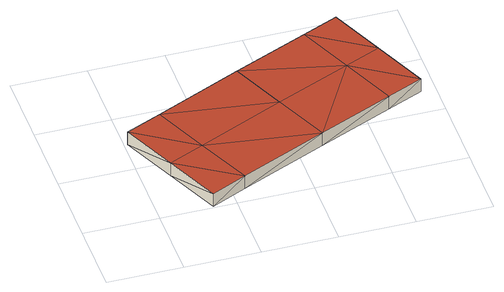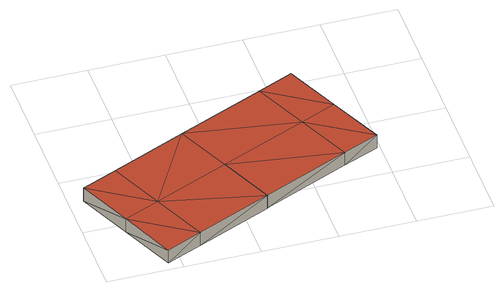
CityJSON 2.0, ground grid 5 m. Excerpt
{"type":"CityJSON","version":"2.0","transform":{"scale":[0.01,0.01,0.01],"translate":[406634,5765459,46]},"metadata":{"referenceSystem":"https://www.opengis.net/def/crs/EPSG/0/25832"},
"CityObjects":{
"building1":{"type":"Building","attributes":{"Geometrietyp2DReferenz":"2000","Gemeindeschluessel":"05515000","function":"53001_1800","roofType":"9999","measuredHeight":1},"geometry":[{"type":"Solid","lod":"2","boundaries":[[[[0,1,2]],[[1,3,2]],[[4,5,0]],[[5,1,0]],[[6,7,4]],[[7,5,4]],[[8,9,6]],[[9,7,6]],[[10,11,8]],[[11,9,8]],[[12,13,10]],[[13,11,10]],[[14,15,12]],[[15,13,12]],[[16,17,14]],[[17,15,14]],[[18,19,16]],[[19,17,16]],[[20,21,18]],[[21,19,18]],[[22,23,20]],[[23,21,20]],[[24,25,22]],[[25,23,22]],[[26,27,24]],[[27,25,24]],[[2,3,26]],[[3,27,26]],[[3,1,28]],[[28,1,5]],[[28,5,29]],[[29,5,7]],[[29,7,9]],[[29,9,11]],[[29,11,30]],[[30,11,13]],[[30,13,17]],[[17,13,15]],[[27,3,25]],[[25,3,28]],[[25,28,23]],[[23,28,29]],[[23,29,30]],[[23,30,21]],[[21,30,19]],[[19,30,17]],[[2,31,0]],[[32,8,6]],[[31,4,0]],[[31,32,4]],[[32,6,4]],[[32,10,8]],[[32,33,10]],[[33,12,10]],[[33,16,12]],[[16,14,12]],[[26,24,2]],[[24,31,2]],[[24,22,31]],[[22,32,31]],[[22,33,32]],[[22,20,33]],[[20,18,33]],[[18,16,33]]]],"semantics":{"surfaces":[{"type":"WallSurface"},{"type":"GroundSurface"},{"type":"RoofSurface"}],"values":[[0,0,0,0,0,0,0,0,0,0,0,0,0,0,0,0,0,0,0,0,0,0,0,0,0,0,0,0,1,1,1,1,1,1,1,1,1,1,1,1,1,1,1,1,1,1,2,2,2,2,2,2,2,2,2,2,2,2,2,2,2,2,2,2]]}}]}
},
"vertices":[
[21,741,116],[21,741,16],[185,376,116],[185,376,16],[258,847,117],[258,847,17],[838,1107,119],[838,1107,19],[839,1107,119],[839,1107,19],[840,1108,119],[840,1108,19],[1340,1328,117],[1340,1328,17],[1577,1432,116],[1577,1432,16],[1738,1066,116],[1738,1066,16],[1899,700,116],[1899,700,16],[1662,595,117],[1662,595,17],[1164,376,119],[1164,376,19],[585,117,117],[585,117,17],[349,11,116],[349,11,16],[421,482,17],[1001,742,19],[1501,961,17],[421,482,117],[1001,742,119],[1501,961,117]
]}
